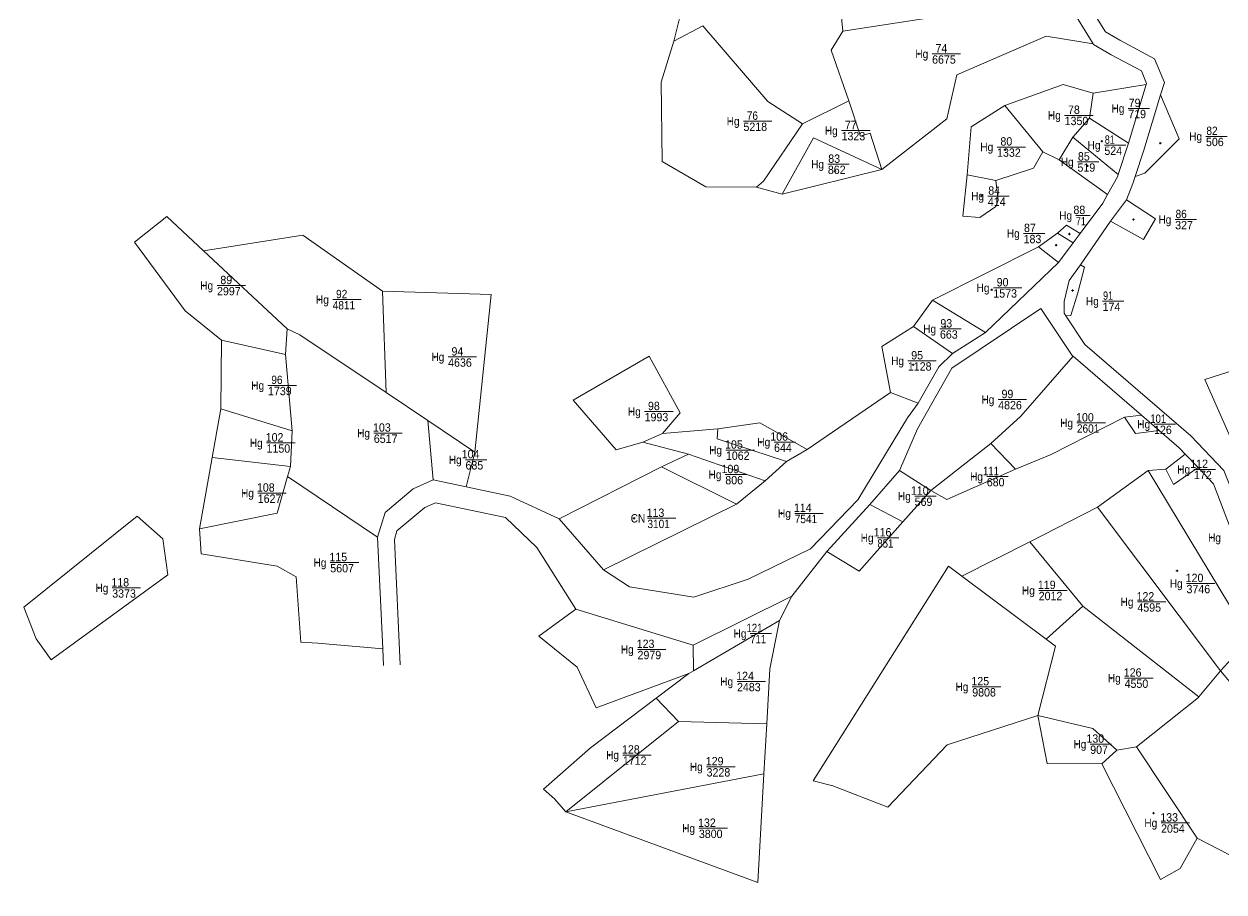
# Model space of a CAD drawing. Header units: metres. Extents: x 9729 to 11156, y 9423 to 10701.
# Drawn here: x 9831 to 10548, y 9426 to 9944 of the extents above; entities that cross this region are included whole.
import ezdxf

# ---------------------------------------------------------------- set-up
doc = ezdxf.new("R2010")
doc.units = ezdxf.units.M
doc.header["$LTSCALE"] = 2
for name, color, linetype, lineweight in [('22', 7, 'Continuous', 13), ('51', 7, 'Continuous', 13), ('62', 7, 'Continuous', 13)]:
    doc.layers.add(name, color=color, linetype=linetype, lineweight=lineweight)

msp = doc.modelspace()

# ---------------------------------------------------------------- hatches: boundary and pattern name
at = {"layer": '51'}
for points in [[(10365.295, 9926.34, 1), (10365.145, 9926.34, 1)], [(10482.495, 9893.79, 1), (10482.345, 9893.79, 1)], [(10444.485, 9889.67, 1), (10444.335, 9889.67, 1)], [(10252.575, 9886.15, 1), (10252.425, 9886.15, 1)], [(10311.195, 9880.57, 1), (10311.045, 9880.57, 1)], [(10474.645, 9874.19, 1), (10474.495, 9874.19, 1)], [(10509.625, 9873.02, 1), (10509.475, 9873.02, 1)], [(10416.965, 9869, 1), (10416.815, 9869, 1)], [(10466.165, 9859.49, 1), (10466.015, 9859.49, 1)], [(10315.275, 9856.39, 1), (10315.125, 9856.39, 1)], [(10402.695, 9841.44, 1), (10402.545, 9841.44, 1)], [(10493.555, 9827.42, 1), (10493.405, 9827.42, 1)], [(10455.305, 9818.78, 1), (10455.155, 9818.78, 1)], [(10447.415, 9812.13, 1), (10447.265, 9812.13, 1)], [(9938.075, 9788.01, 1), (9937.925, 9788.01, 1)], [(10007.195, 9779.6, 1), (10007.045, 9779.6, 1)], [(10408.885, 9785.48, 1), (10408.735, 9785.48, 1)], [(10457.255, 9785.09, 1), (10457.105, 9785.09, 1)], [(10381.075, 9763.3, 1), (10380.925, 9763.3, 1)], [(10076.155, 9745.36, 1), (10076.005, 9745.36, 1)], [(10361.905, 9740.71, 1), (10361.755, 9740.71, 1)], [(9968.525, 9728.36, 1), (9968.375, 9728.36, 1)], [(10404.765, 9719.94, 1), (10404.615, 9719.94, 1)], [(10193.535, 9712.78, 1), (10193.385, 9712.78, 1)], [(10451.795, 9705.97, 1), (10451.645, 9705.97, 1)], [(10497.885, 9705.17, 1), (10497.735, 9705.17, 1)], [(9967.665, 9694.04, 1), (9967.515, 9694.04, 1)], [(10031.765, 9699.9, 1), (10031.615, 9699.9, 1)], [(10270.875, 9694.52, 1), (10270.725, 9694.52, 1)], [(10242.095, 9689.75, 1), (10241.945, 9689.75, 1)], [(10086.535, 9683.98, 1), (10086.385, 9683.98, 1)], [(10241.745, 9675.13, 1), (10241.595, 9675.13, 1)], [(10397.965, 9673.92, 1), (10397.815, 9673.92, 1)], [(10521.755, 9678.22, 1), (10521.605, 9678.22, 1)], [(9962.405, 9664.08, 1), (9962.255, 9664.08, 1)], [(10354.875, 9662.23, 1), (10354.725, 9662.23, 1)], [(10283.225, 9651.96, 1), (10283.075, 9651.96, 1)], [(10195.215, 9649, 1), (10195.065, 9649, 1)], [(10332.635, 9637.35, 1), (10332.485, 9637.35, 1)], [(10540.155, 9637.48, 1), (10540.005, 9637.48, 1)], [(10005.735, 9622.56, 1), (10005.585, 9622.56, 1)], [(10519.625, 9617.67, 1), (10519.475, 9617.67, 1)], [(9875.455, 9607.43, 1), (9875.305, 9607.43, 1)], [(10428.985, 9605.94, 1), (10428.835, 9605.94, 1)], [(10487.925, 9599.07, 1), (10487.775, 9599.07, 1)], [(10256.675, 9580.22, 1), (10256.525, 9580.22, 1)], [(10189.305, 9570.7, 1), (10189.155, 9570.7, 1)], [(10248.735, 9551.54, 1), (10248.585, 9551.54, 1)], [(10480.295, 9553.58, 1), (10480.145, 9553.58, 1)], [(10389.255, 9548.41, 1), (10389.105, 9548.41, 1)], [(10459.745, 9514.14, 1), (10459.595, 9514.14, 1)], [(10180.525, 9507.63, 1), (10180.375, 9507.63, 1)], [(10230.575, 9500.63, 1), (10230.425, 9500.63, 1)], [(10505.615, 9472.9, 1), (10505.465, 9472.9, 1)], [(10225.965, 9463.89, 1), (10225.815, 9463.89, 1)]]:
    msp.add_hatch(color=256, dxfattribs=at).paths.add_polyline_path(points)

# ---------------------------------------------------------------- linework, layer by layer
at = {"layer": '22'}
for p, q in [((10235.67, 10002.94), (10218.96, 9933.9)), ((10319.93, 9939.89), (10440.33, 9958.51)), ((10501.19, 9908.1), (10469.39, 9902.9)), ((10490.46, 9873.12), (10501.19, 9908.1)), ((10295.7, 9884.67), (10323.56, 9898.27)), ((10416.65, 9895.45), (10439.31, 9867.81)), ((10490.46, 9873.12), (10467.19, 9887.9)), ((10484.41, 9854.39), (10457.39, 9876.65)), ((10449.04, 9863), (10478.1, 9842.34)), ((10343.19, 9857.41), (10283.62, 9842.65)), ((10394.23, 9854.15), (10411.22, 9850.69)), ((10283.62, 9842.65), (10268.31, 9846.71)), ((10489.38, 9839.3), (10479.76, 9826.52)), ((10479.76, 9826.52), (10461.97, 9800.32)), ((9937.99, 9808.73), (9987.88, 9762.16)), ((10046.96, 9724.09), (10044.88, 9784.71)), ((9987, 9746.84), (9987.88, 9762.16)), ((10075.13, 9671.91), (10071.88, 9707.4)), ((10498.22, 9710.64), (10488.23, 9709.37)), ((10408.26, 9693.73), (10372.39, 9665.66)), ((10408.26, 9693.73), (10423, 9678.44)), ((10094.92, 9667.77), (10100.03, 9688.54)), ((10227.6, 9687.38), (10273.47, 9671.3)), ((10524.48, 9687.33), (10532.08, 9679.35)), ((10211.57, 9679.73), (10256.33, 9657.44)), ((9988.18, 9674.01), (10041.9, 9637.65)), ((10094.92, 9667.77), (10075.13, 9671.91)), ((10335.94, 9657.32), (10353.75, 9677.62)), ((10353.75, 9677.62), (10372.39, 9665.66)), ((10472.04, 9655.69), (10502.28, 9677.5)), ((10355.76, 9646.84), (10372.39, 9665.66)), ((10335.94, 9657.32), (10310.39, 9629.26)), ((10335.94, 9657.32), (10355.76, 9646.84)), ((10472.04, 9655.69), (10545.55, 9557.86)), ((10150.44, 9648.69), (10176.84, 9618.29)), ((10310.39, 9629.26), (10289.38, 9602.46)), ((10431.54, 9635.03), (10463.18, 9596.59)), ((10441.33, 9576.85), (10391.04, 9614.37)), ((10289.38, 9602.46), (10282.02, 9588.03)), ((10160.46, 9594.82), (10230.54, 9573.28)), ((10044.97, 9571.11), (10045.43, 9561.13)), ((10545.55, 9557.86), (10532.65, 9542.46)), ((10208.36, 9541.65), (10227.9, 9556.42)), ((10221.61, 9527.65), (10154.37, 9473.62)), ((10274.46, 9526.29), (10272.78, 9496.34)), ((10483.53, 9510.58), (10474.54, 9502.32)), ((10483.53, 9510.58), (10495.25, 9512.57)), ((10272.78, 9496.34), (10154.37, 9473.62))]:
    msp.add_line(p, q, dxfattribs=at)
for points in [[(10364.5, 10062.62), (10374.37, 10049.37), (10371.73, 10027.77), (10375.21, 10018.71), (10382.13, 10014), (10415.26, 10009.01), (10433.84, 10004.33), (10442.39, 9993.67), (10456.06, 9975.26), (10464.48, 9959.47), (10476.82, 9939.45), (10485.33, 9934.5), (10506.08, 9923.46), (10512.01, 9909.25), (10509.75, 9901.87)], [(10235.67, 10002.94), (10303.45, 10003.55), (10313.39, 9997.25), (10317.1, 9968.91), (10319.93, 9939.89)], [(10469.42, 9932.4), (10455.73, 9954.6), (10454.2, 9957.48)], [(10295.7, 9884.67), (10275.04, 9897.93), (10236.29, 9943.13), (10218.96, 9933.9)], [(10319.93, 9939.89), (10312.85, 9928.56), (10323.56, 9898.27)], [(10469.42, 9932.4), (10441.42, 9937.04), (10388.04, 9913.83), (10382, 9887.56), (10343.19, 9857.41)], [(10268.31, 9846.71), (10238, 9847.07), (10211.87, 9862.1), (10211.39, 9909.52), (10218.96, 9933.9)], [(10501.19, 9908.1), (10501.38, 9908.74), (10498.23, 9916.31), (10480.29, 9925.86), (10469.63, 9932.06), (10469.42, 9932.4)], [(10469.39, 9902.9), (10451.52, 9908.14), (10416.65, 9895.45)], [(10469.39, 9902.9), (10467.19, 9887.9), (10457.39, 9876.65), (10449.04, 9863), (10439.31, 9867.81)], [(10494.49, 9853.06), (10499.62, 9868.87), (10509.75, 9901.87)], [(10509.75, 9901.87), (10520.91, 9875.73), (10500.34, 9855.12), (10494.49, 9853.06)], [(10323.56, 9898.27), (10330.45, 9877.14), (10336.15, 9879), (10343.19, 9857.41)], [(10394.23, 9854.15), (10396.59, 9882.77), (10416.65, 9895.45)], [(10268.31, 9846.71), (10272.42, 9850.42), (10295.7, 9884.67)], [(10343.19, 9857.41), (10302.41, 9876.26), (10283.62, 9842.65)], [(10478.1, 9842.34), (10483.94, 9852.95), (10484.41, 9854.39), (10490.46, 9873.12)], [(10439.31, 9867.81), (10433.84, 9858.17), (10411.22, 9850.69)], [(10411.22, 9850.69), (10412.68, 9838.94), (10411.29, 9835.19), (10401.77, 9828.74), (10391.6, 9829.47), (10394.23, 9854.15)], [(10489.38, 9839.3), (10493.17, 9848.98), (10494.49, 9853.06)], [(10478.1, 9842.34), (10475.24, 9837.14), (10461.73, 9819.11)], [(10489.38, 9839.3), (10506.76, 9827.81), (10499.6, 9815.55), (10479.76, 9826.52)], [(9937.99, 9808.73), (9916.06, 9829.2), (9896.67, 9813.95), (9927, 9772.9), (9948.6, 9755.46)], [(10461.73, 9819.11), (10453.59, 9824.06), (10448.14, 9819.3)], [(9937.99, 9808.73), (9997.22, 9818.04), (10044.88, 9784.71)], [(10457.55, 9813.51), (10448.14, 9819.3), (10436.71, 9811.09)], [(10461.73, 9819.11), (10457.55, 9813.51), (10448.78, 9801.78)], [(10373.41, 9779.23), (10436.71, 9811.09), (10448.78, 9801.78), (10405.08, 9759.89)], [(10461.97, 9800.32), (10455.2, 9791.09), (10452.12, 9778.52), (10452.03, 9771.62), (10453.2, 9769.87)], [(10453.2, 9769.87), (10456.11, 9770.13), (10460.26, 9783.61), (10464.29, 9799.06), (10461.97, 9800.32)], [(10044.88, 9784.71), (10109.82, 9782.61), (10100.03, 9688.54)], [(10457.46, 9745.76), (10456.94, 9746.21), (10438.27, 9774.23), (10385.02, 9738.65), (10364.42, 9702.42), (10353.75, 9677.62)], [(10453.2, 9769.87), (10464.53, 9752.86), (10527.83, 9698.32), (10547.53, 9677.62), (10582.54, 9589.93), (10603.51, 9565.73), (10646.17, 9525.72), (10651.56, 9491.7), (10658.66, 9464.69), (10663.54, 9448.66)], [(10561.81, 9700.11), (10551.21, 9697.69), (10536.1, 9731.91), (10572.95, 9743.71), (10629.12, 9768.28), (10653.66, 9724.93)], [(10046.96, 9724.09), (9995.45, 9758.59), (9987.88, 9762.16)], [(10348.38, 9724.19), (10343.28, 9751.53), (10362.02, 9763.65)], [(9948.6, 9755.46), (9948.2, 9714.31), (9943.1, 9685.41), (9935.57, 9642.77)], [(9990.89, 9701.27), (9987, 9746.84), (9948.6, 9755.46)], [(10200.41, 9694.56), (10184.5, 9689.95), (10158.77, 9719.64), (10204.2, 9745.78), (10222.69, 9711.95), (10212.21, 9699.69)], [(10385.44, 9747.38), (10377.16, 9739.57), (10364.86, 9717.79)], [(10408.26, 9693.73), (10426.32, 9709.96), (10457.46, 9745.76)], [(10457.46, 9745.76), (10498.22, 9710.64), (10508.86, 9701.47)], [(10046.96, 9724.09), (10071.88, 9707.4), (10100.03, 9688.54)], [(10176.84, 9618.29), (10256.33, 9657.44), (10273.47, 9671.3), (10286.16, 9682.99), (10298.65, 9690.07), (10348.38, 9724.19), (10364.86, 9717.79)], [(10176.84, 9618.29), (10192.44, 9608.18), (10230.93, 9601.96), (10263.24, 9612.57), (10300.51, 9630.71), (10328.94, 9660.05), (10358.44, 9708.95), (10364.86, 9717.79)], [(9989.91, 9680.02), (9990.89, 9701.27), (9948.2, 9714.31)], [(10423, 9678.44), (10444.34, 9687.09), (10488.23, 9709.37)], [(10488.23, 9709.37), (10494.79, 9699.71), (10508.86, 9701.47)], [(10227.6, 9687.38), (10200.41, 9694.56), (10212.21, 9699.69), (10245.24, 9702.54)], [(10245.24, 9702.54), (10244.73, 9696.54), (10286.16, 9682.99)], [(10298.65, 9690.07), (10270.21, 9706.06), (10245.24, 9702.54)], [(10508.86, 9701.47), (10520.9, 9691.09), (10524.48, 9687.33)], [(10227.6, 9687.38), (10211.57, 9679.73), (10150.44, 9648.69)], [(10524.48, 9687.33), (10512.81, 9678.39), (10502.28, 9677.5)], [(9988.18, 9674.01), (9989.91, 9680.02), (9943.1, 9685.41)], [(10512.81, 9678.39), (10517.51, 9669.11), (10532.08, 9679.35)], [(10532.08, 9679.35), (10541.42, 9669.54), (10572.89, 9587.16)], [(9988.18, 9674.01), (9981.88, 9652.11), (9935.57, 9642.77)], [(10075.13, 9671.91), (10063.25, 9666.63), (10046.39, 9652.51), (10041.9, 9637.65), (10044.97, 9571.11)], [(10372.39, 9665.66), (10382, 9660.21), (10423, 9678.44)], [(10502.28, 9677.5), (10563.12, 9577.02), (10545.55, 9557.86)], [(10094.92, 9667.77), (10121.09, 9662.29), (10150.44, 9648.69)], [(10160.46, 9594.82), (10136.97, 9631.63), (10118.42, 9649.56), (10076.56, 9658.32), (10070.2, 9655.5), (10053.52, 9641.52), (10051.96, 9636.37), (10055.41, 9561.59)], [(10391.04, 9614.37), (10431.54, 9635.03), (10472.04, 9655.69)], [(9935.57, 9642.77), (9936.47, 9627.84), (9982, 9620.39), (9993.35, 9614.14), (9996.14, 9575.07), (10006.15, 9574.37), (10044.97, 9571.11)], [(10310.39, 9629.26), (10329.73, 9617.38), (10355.76, 9646.84)], [(10436.46, 9531.22), (10382.3, 9513.75), (10346.83, 9476.48), (10313.86, 9489.24), (10302.12, 9492.29), (10383.03, 9620.35), (10391.04, 9614.37)], [(10289.38, 9602.46), (10230.54, 9573.28), (10230.59, 9557.99)], [(10160.46, 9594.82), (10138.22, 9578.59), (10161.07, 9560.03), (10172.51, 9535.88), (10227.9, 9556.42)], [(10441.33, 9576.85), (10463.18, 9596.59), (10532.65, 9542.46)], [(10282.02, 9588.03), (10230.59, 9557.99), (10227.9, 9556.42)], [(10282.02, 9588.03), (10276.3, 9559.04), (10274.46, 9526.29)], [(10441.33, 9576.85), (10446.89, 9572.7), (10436.46, 9531.22)], [(10545.55, 9557.86), (10569.73, 9529.34), (10600.26, 9554.33)], [(10532.65, 9542.46), (10532.3, 9542.05), (10495.25, 9512.57), (10531.53, 9457.96)], [(10208.36, 9541.65), (10169.11, 9511.96), (10141.04, 9487.19), (10147.54, 9481.49), (10154.37, 9473.62)], [(10208.36, 9541.65), (10221.61, 9527.65), (10274.46, 9526.29)], [(10474.54, 9502.32), (10442.05, 9502.56), (10436.46, 9531.22)], [(10436.46, 9531.22), (10469.17, 9523.46), (10483.53, 9510.58)], [(10531.53, 9457.96), (10521.46, 9439.84), (10509.65, 9433.25), (10474.54, 9502.32)], [(10272.78, 9496.34), (10269.14, 9431.45), (10154.37, 9473.62)], [(10656.04, 9432.52), (10593.77, 9425.84), (10531.53, 9457.96)]]:
    msp.add_lwpolyline(points, dxfattribs=at)
for points in [[(10362.02, 9763.65), (10373.41, 9779.23), (10405.08, 9759.89), (10385.44, 9747.38)], [(9898.24, 9650.34), (9913.72, 9636.71), (9916.57, 9615.28), (9846.92, 9564.52), (9838.02, 9577.08), (9830.68, 9595.92)]]:
    msp.add_lwpolyline(points, close=True, dxfattribs=at)
at = {"layer": '51'}
for p, q in [((10364.91, 9926.34), (10364.59, 9926.34)), ((10365.22, 9926.96), (10365.22, 9926.65)), ((10365.22, 9926.03), (10365.22, 9925.72)), ((10365.84, 9926.34), (10365.53, 9926.34)), ((10482.11, 9893.79), (10481.8, 9893.79)), ((10482.42, 9894.42), (10482.42, 9894.1)), ((10483.04, 9893.79), (10482.73, 9893.79)), ((10252.5, 9886.78), (10252.5, 9886.46)), ((10444.1, 9889.67), (10443.78, 9889.67)), ((10444.41, 9890.3), (10444.41, 9889.98)), ((10444.41, 9889.36), (10444.41, 9889.04)), ((10445.04, 9889.67), (10444.72, 9889.67)), ((10482.42, 9893.48), (10482.42, 9893.17)), ((10252.19, 9886.15), (10251.88, 9886.15)), ((10252.5, 9885.84), (10252.5, 9885.52)), ((10253.12, 9886.15), (10252.81, 9886.15)), ((10310.81, 9880.57), (10310.5, 9880.57)), ((10311.12, 9881.2), (10311.12, 9880.88)), ((10311.12, 9880.26), (10311.12, 9879.94)), ((10311.75, 9880.57), (10311.43, 9880.57)), ((10474.26, 9874.19), (10473.94, 9874.19)), ((10474.57, 9874.82), (10474.57, 9874.5)), ((10474.57, 9873.88), (10474.57, 9873.56)), ((10475.2, 9874.19), (10474.88, 9874.19)), ((10509.24, 9873.02), (10508.92, 9873.02)), ((10509.55, 9873.64), (10509.55, 9873.33)), ((10509.55, 9872.71), (10509.55, 9872.4)), ((10510.18, 9873.02), (10509.86, 9873.02)), ((10416.58, 9869), (10416.26, 9869)), ((10416.89, 9869.62), (10416.89, 9869.31)), ((10416.89, 9868.69), (10416.89, 9868.38)), ((10417.52, 9869), (10417.2, 9869)), ((10465.78, 9859.49), (10465.46, 9859.49)), ((10466.09, 9860.12), (10466.09, 9859.8)), ((10466.09, 9859.18), (10466.09, 9858.86)), ((10466.72, 9859.49), (10466.4, 9859.49)), ((10314.89, 9856.39), (10314.58, 9856.39)), ((10315.2, 9857.02), (10315.2, 9856.7)), ((10315.2, 9856.08), (10315.2, 9855.76)), ((10315.83, 9856.39), (10315.51, 9856.39)), ((10402.31, 9841.44), (10402, 9841.44)), ((10402.62, 9842.06), (10402.62, 9841.75)), ((10402.62, 9841.13), (10402.62, 9840.82)), ((10403.25, 9841.44), (10402.93, 9841.44)), ((10493.17, 9827.42), (10492.86, 9827.42)), ((10493.48, 9828.04), (10493.48, 9827.73)), ((10493.48, 9827.11), (10493.48, 9826.8)), ((10494.1, 9827.42), (10493.79, 9827.42)), ((10454.92, 9818.78), (10454.6, 9818.78)), ((10455.23, 9819.41), (10455.23, 9819.09)), ((10455.23, 9818.47), (10455.23, 9818.16)), ((10455.86, 9818.78), (10455.54, 9818.78)), ((10447.03, 9812.13), (10446.72, 9812.13)), ((10447.34, 9812.75), (10447.34, 9812.44)), ((10447.34, 9811.82), (10447.34, 9811.5)), ((10447.96, 9812.13), (10447.65, 9812.13)), ((9937.69, 9788.01), (9937.38, 9788.01)), ((9938, 9788.64), (9938, 9788.32)), ((9938, 9787.7), (9938, 9787.38)), ((9938.62, 9788.01), (9938.31, 9788.01)), ((10408.81, 9786.1), (10408.81, 9785.79)), ((10006.81, 9779.6), (10006.5, 9779.6)), ((10007.12, 9780.22), (10007.12, 9779.91)), ((10007.12, 9779.29), (10007.12, 9778.98)), ((10007.75, 9779.6), (10007.43, 9779.6)), ((10408.5, 9785.48), (10408.18, 9785.48)), ((10408.81, 9785.17), (10408.81, 9784.86)), ((10409.44, 9785.48), (10409.12, 9785.48)), ((10456.87, 9785.09), (10456.56, 9785.09)), ((10457.18, 9785.72), (10457.18, 9785.4)), ((10457.18, 9784.78), (10457.18, 9784.46)), ((10457.8, 9785.09), (10457.49, 9785.09)), ((10380.69, 9763.3), (10380.38, 9763.3)), ((10381, 9763.92), (10381, 9763.61)), ((10381, 9762.99), (10381, 9762.67)), ((10381.62, 9763.3), (10381.31, 9763.3)), ((10075.77, 9745.36), (10075.46, 9745.36)), ((10076.08, 9745.98), (10076.08, 9745.67)), ((10076.08, 9745.05), (10076.08, 9744.74)), ((10076.7, 9745.36), (10076.39, 9745.36)), ((10361.52, 9740.71), (10361.2, 9740.71)), ((10361.83, 9741.33), (10361.83, 9741.02)), ((10361.83, 9740.4), (10361.83, 9740.08)), ((10362.46, 9740.71), (10362.14, 9740.71)), ((9968.45, 9728.98), (9968.45, 9728.67)), ((9968.14, 9728.36), (9967.83, 9728.36)), ((9968.45, 9728.05), (9968.45, 9727.74)), ((9969.08, 9728.36), (9968.76, 9728.36)), ((10404.38, 9719.94), (10404.06, 9719.94)), ((10404.69, 9720.56), (10404.69, 9720.25)), ((10404.69, 9719.63), (10404.69, 9719.32)), ((10405.32, 9719.94), (10405, 9719.94)), ((10193.15, 9712.78), (10192.83, 9712.78)), ((10193.46, 9713.41), (10193.46, 9713.09)), ((10193.46, 9712.47), (10193.46, 9712.16)), ((10194.08, 9712.78), (10193.77, 9712.78)), ((10031.69, 9700.52), (10031.69, 9700.21)), ((10451.41, 9705.97), (10451.09, 9705.97)), ((10451.72, 9706.59), (10451.72, 9706.28)), ((10451.72, 9705.66), (10451.72, 9705.34)), ((10452.34, 9705.97), (10452.03, 9705.97)), ((10497.5, 9705.17), (10497.18, 9705.17)), ((10497.81, 9705.8), (10497.81, 9705.48)), ((10497.81, 9704.86), (10497.81, 9704.54)), ((10498.44, 9705.17), (10498.12, 9705.17)), ((9967.28, 9694.04), (9966.96, 9694.04)), ((9967.59, 9694.67), (9967.59, 9694.35)), ((9967.59, 9693.73), (9967.59, 9693.42)), ((9968.22, 9694.04), (9967.9, 9694.04)), ((10031.38, 9699.9), (10031.06, 9699.9)), ((10031.69, 9699.59), (10031.69, 9699.28)), ((10032.32, 9699.9), (10032, 9699.9)), ((10270.49, 9694.52), (10270.17, 9694.52)), ((10270.8, 9695.14), (10270.8, 9694.83)), ((10270.8, 9694.21), (10270.8, 9693.9)), ((10271.42, 9694.52), (10271.11, 9694.52)), ((10241.71, 9689.75), (10241.4, 9689.75)), ((10242.02, 9690.38), (10242.02, 9690.06)), ((10242.02, 9689.44), (10242.02, 9689.12)), ((10242.64, 9689.75), (10242.33, 9689.75)), ((10086.15, 9683.98), (10085.83, 9683.98)), ((10086.46, 9684.6), (10086.46, 9684.29)), ((10086.46, 9683.67), (10086.46, 9683.36)), ((10087.08, 9683.98), (10086.77, 9683.98)), ((10521.68, 9678.84), (10521.68, 9678.53)), ((10241.36, 9675.13), (10241.04, 9675.13)), ((10241.67, 9675.75), (10241.67, 9675.44)), ((10241.67, 9674.82), (10241.67, 9674.5)), ((10242.3, 9675.13), (10241.98, 9675.13)), ((10397.58, 9673.92), (10397.26, 9673.92)), ((10397.89, 9674.54), (10397.89, 9674.23)), ((10397.89, 9673.61), (10397.89, 9673.3)), ((10398.52, 9673.92), (10398.2, 9673.92)), ((10521.37, 9678.22), (10521.06, 9678.22)), ((10521.68, 9677.91), (10521.68, 9677.59)), ((10522.3, 9678.22), (10521.99, 9678.22)), ((9962.33, 9664.7), (9962.33, 9664.39)), ((9962.02, 9664.08), (9961.7, 9664.08)), ((9962.33, 9663.77), (9962.33, 9663.46)), ((9962.96, 9664.08), (9962.64, 9664.08)), ((10354.49, 9662.23), (10354.17, 9662.23)), ((10354.8, 9662.86), (10354.8, 9662.54)), ((10354.8, 9661.92), (10354.8, 9661.6)), ((10355.42, 9662.23), (10355.11, 9662.23)), ((10282.84, 9651.96), (10282.52, 9651.96)), ((10283.15, 9652.58), (10283.15, 9652.27)), ((10283.15, 9651.65), (10283.15, 9651.33)), ((10283.78, 9651.96), (10283.46, 9651.96)), ((10194.83, 9649), (10194.52, 9649)), ((10195.14, 9649.62), (10195.14, 9649.31)), ((10195.14, 9648.69), (10195.14, 9648.38)), ((10195.76, 9649), (10195.45, 9649)), ((10332.25, 9637.35), (10331.94, 9637.35)), ((10332.56, 9637.98), (10332.56, 9637.66)), ((10332.56, 9637.04), (10332.56, 9636.72)), ((10333.18, 9637.35), (10332.87, 9637.35)), ((10539.77, 9637.48), (10539.46, 9637.48)), ((10540.08, 9638.1), (10540.08, 9637.79)), ((10540.08, 9637.17), (10540.08, 9636.86)), ((10540.7, 9637.48), (10540.39, 9637.48)), ((10005.35, 9622.56), (10005.04, 9622.56)), ((10005.66, 9623.18), (10005.66, 9622.87)), ((10005.66, 9622.25), (10005.66, 9621.94)), ((10006.28, 9622.56), (10005.97, 9622.56)), ((10519.24, 9617.67), (10518.92, 9617.67)), ((10519.55, 9618.3), (10519.55, 9617.98)), ((10519.55, 9617.36), (10519.55, 9617.04)), ((10520.18, 9617.67), (10519.86, 9617.67)), ((9875.07, 9607.43), (9874.75, 9607.43)), ((9875.38, 9608.06), (9875.38, 9607.74)), ((9875.38, 9607.12), (9875.38, 9606.8)), ((9876, 9607.43), (9875.69, 9607.43)), ((10428.6, 9605.94), (10428.28, 9605.94)), ((10428.91, 9606.56), (10428.91, 9606.25)), ((10428.91, 9605.63), (10428.91, 9605.32)), ((10429.54, 9605.94), (10429.22, 9605.94)), ((10487.85, 9599.7), (10487.85, 9599.38)), ((10487.54, 9599.07), (10487.22, 9599.07)), ((10487.85, 9598.76), (10487.85, 9598.44)), ((10488.48, 9599.07), (10488.16, 9599.07)), ((10256.29, 9580.22), (10255.98, 9580.22)), ((10256.6, 9580.84), (10256.6, 9580.53)), ((10256.6, 9579.91), (10256.6, 9579.59)), ((10257.22, 9580.22), (10256.91, 9580.22)), ((10189.23, 9571.33), (10189.23, 9571.01)), ((10188.92, 9570.7), (10188.6, 9570.7)), ((10189.23, 9570.39), (10189.23, 9570.08)), ((10189.86, 9570.7), (10189.54, 9570.7)), ((10248.35, 9551.54), (10248.04, 9551.54)), ((10248.66, 9552.17), (10248.66, 9551.85)), ((10248.66, 9551.23), (10248.66, 9550.92)), ((10249.28, 9551.54), (10248.97, 9551.54)), ((10479.91, 9553.58), (10479.59, 9553.58)), ((10480.22, 9554.2), (10480.22, 9553.89)), ((10480.22, 9553.27), (10480.22, 9552.96)), ((10480.84, 9553.58), (10480.53, 9553.58)), ((10388.87, 9548.41), (10388.56, 9548.41)), ((10389.18, 9549.04), (10389.18, 9548.72)), ((10389.18, 9548.1), (10389.18, 9547.78)), ((10389.8, 9548.41), (10389.49, 9548.41)), ((10459.36, 9514.14), (10459.04, 9514.14)), ((10459.67, 9514.76), (10459.67, 9514.45)), ((10459.67, 9513.83), (10459.67, 9513.52)), ((10460.3, 9514.14), (10459.98, 9514.14)), ((10180.14, 9507.63), (10179.83, 9507.63)), ((10180.45, 9508.25), (10180.45, 9507.94)), ((10180.45, 9507.32), (10180.45, 9507)), ((10181.08, 9507.63), (10180.76, 9507.63)), ((10230.19, 9500.63), (10229.88, 9500.63)), ((10230.5, 9501.25), (10230.5, 9500.94)), ((10230.5, 9500.32), (10230.5, 9500)), ((10231.12, 9500.63), (10230.81, 9500.63)), ((10505.23, 9472.9), (10504.92, 9472.9)), ((10505.54, 9473.52), (10505.54, 9473.21)), ((10505.54, 9472.59), (10505.54, 9472.28)), ((10506.16, 9472.9), (10505.85, 9472.9)), ((10225.58, 9463.89), (10225.26, 9463.89)), ((10225.89, 9464.52), (10225.89, 9464.2)), ((10225.89, 9463.58), (10225.89, 9463.26)), ((10226.52, 9463.89), (10226.2, 9463.89))]:
    msp.add_line(p, q, dxfattribs=at)
for points in [[(10365.22, 9926.65), (10364.91, 9926.34), (10365.22, 9926.03), (10365.53, 9926.34)], [(10482.42, 9894.1), (10482.11, 9893.79), (10482.42, 9893.48), (10482.73, 9893.79)], [(10252.5, 9886.46), (10252.19, 9886.15), (10252.5, 9885.84), (10252.81, 9886.15)], [(10444.41, 9889.98), (10444.1, 9889.67), (10444.41, 9889.36), (10444.72, 9889.67)], [(10311.12, 9880.88), (10310.81, 9880.57), (10311.12, 9880.26), (10311.43, 9880.57)], [(10474.57, 9874.5), (10474.26, 9874.19), (10474.57, 9873.88), (10474.88, 9874.19)], [(10509.55, 9873.33), (10509.24, 9873.02), (10509.55, 9872.71), (10509.86, 9873.02)], [(10416.89, 9869.31), (10416.58, 9869), (10416.89, 9868.69), (10417.2, 9869)], [(10466.09, 9859.8), (10465.78, 9859.49), (10466.09, 9859.18), (10466.4, 9859.49)], [(10315.2, 9856.7), (10314.89, 9856.39), (10315.2, 9856.08), (10315.51, 9856.39)], [(10402.62, 9841.75), (10402.31, 9841.44), (10402.62, 9841.13), (10402.93, 9841.44)], [(10493.48, 9827.73), (10493.17, 9827.42), (10493.48, 9827.11), (10493.79, 9827.42)], [(10455.23, 9819.09), (10454.92, 9818.78), (10455.23, 9818.47), (10455.54, 9818.78)], [(10447.34, 9812.44), (10447.03, 9812.13), (10447.34, 9811.82), (10447.65, 9812.13)], [(9938, 9788.32), (9937.69, 9788.01), (9938, 9787.7), (9938.31, 9788.01)], [(10007.12, 9779.91), (10006.81, 9779.6), (10007.12, 9779.29), (10007.43, 9779.6)], [(10408.81, 9785.79), (10408.5, 9785.48), (10408.81, 9785.17), (10409.12, 9785.48)], [(10457.18, 9785.4), (10456.87, 9785.09), (10457.18, 9784.78), (10457.49, 9785.09)], [(10381, 9763.61), (10380.69, 9763.3), (10381, 9762.99), (10381.31, 9763.3)], [(10076.08, 9745.67), (10075.77, 9745.36), (10076.08, 9745.05), (10076.39, 9745.36)], [(10361.83, 9741.02), (10361.52, 9740.71), (10361.83, 9740.4), (10362.14, 9740.71)], [(9968.45, 9728.67), (9968.14, 9728.36), (9968.45, 9728.05), (9968.76, 9728.36)], [(10404.69, 9720.25), (10404.38, 9719.94), (10404.69, 9719.63), (10405, 9719.94)], [(10193.46, 9713.09), (10193.15, 9712.78), (10193.46, 9712.47), (10193.77, 9712.78)], [(10031.69, 9700.21), (10031.38, 9699.9), (10031.69, 9699.59), (10032, 9699.9)], [(10451.72, 9706.28), (10451.41, 9705.97), (10451.72, 9705.66), (10452.03, 9705.97)], [(10497.81, 9705.48), (10497.5, 9705.17), (10497.81, 9704.86), (10498.12, 9705.17)], [(9967.59, 9694.35), (9967.28, 9694.04), (9967.59, 9693.73), (9967.9, 9694.04)], [(10270.8, 9694.83), (10270.49, 9694.52), (10270.8, 9694.21), (10271.11, 9694.52)], [(10242.02, 9690.06), (10241.71, 9689.75), (10242.02, 9689.44), (10242.33, 9689.75)], [(10086.46, 9684.29), (10086.15, 9683.98), (10086.46, 9683.67), (10086.77, 9683.98)], [(10521.68, 9678.53), (10521.37, 9678.22), (10521.68, 9677.91), (10521.99, 9678.22)], [(10241.67, 9675.44), (10241.36, 9675.13), (10241.67, 9674.82), (10241.98, 9675.13)], [(10397.89, 9674.23), (10397.58, 9673.92), (10397.89, 9673.61), (10398.2, 9673.92)], [(9962.33, 9664.39), (9962.02, 9664.08), (9962.33, 9663.77), (9962.64, 9664.08)], [(10354.8, 9662.54), (10354.49, 9662.23), (10354.8, 9661.92), (10355.11, 9662.23)], [(10283.15, 9652.27), (10282.84, 9651.96), (10283.15, 9651.65), (10283.46, 9651.96)], [(10195.14, 9649.31), (10194.83, 9649), (10195.14, 9648.69), (10195.45, 9649)], [(10332.56, 9637.66), (10332.25, 9637.35), (10332.56, 9637.04), (10332.87, 9637.35)], [(10540.08, 9637.79), (10539.77, 9637.48), (10540.08, 9637.17), (10540.39, 9637.48)], [(10005.66, 9622.87), (10005.35, 9622.56), (10005.66, 9622.25), (10005.97, 9622.56)], [(10519.55, 9617.98), (10519.24, 9617.67), (10519.55, 9617.36), (10519.86, 9617.67)], [(9875.38, 9607.74), (9875.07, 9607.43), (9875.38, 9607.12), (9875.69, 9607.43)], [(10428.91, 9606.25), (10428.6, 9605.94), (10428.91, 9605.63), (10429.22, 9605.94)], [(10487.85, 9599.38), (10487.54, 9599.07), (10487.85, 9598.76), (10488.16, 9599.07)], [(10256.6, 9580.53), (10256.29, 9580.22), (10256.6, 9579.91), (10256.91, 9580.22)], [(10189.23, 9571.01), (10188.92, 9570.7), (10189.23, 9570.39), (10189.54, 9570.7)], [(10248.66, 9551.85), (10248.35, 9551.54), (10248.66, 9551.23), (10248.97, 9551.54)], [(10480.22, 9553.89), (10479.91, 9553.58), (10480.22, 9553.27), (10480.53, 9553.58)], [(10389.18, 9548.72), (10388.87, 9548.41), (10389.18, 9548.1), (10389.49, 9548.41)], [(10459.67, 9514.45), (10459.36, 9514.14), (10459.67, 9513.83), (10459.98, 9514.14)], [(10180.45, 9507.94), (10180.14, 9507.63), (10180.45, 9507.32), (10180.76, 9507.63)], [(10230.5, 9500.94), (10230.19, 9500.63), (10230.5, 9500.32), (10230.81, 9500.63)], [(10505.54, 9473.21), (10505.23, 9472.9), (10505.54, 9472.59), (10505.85, 9472.9)], [(10225.89, 9464.2), (10225.58, 9463.89), (10225.89, 9463.58), (10226.2, 9463.89)]]:
    msp.add_lwpolyline(points, close=True, dxfattribs=at)
for centre in [(10365.22, 9926.34), (10482.42, 9893.79), (10444.41, 9889.67), (10252.5, 9886.15), (10311.12, 9880.57), (10474.57, 9874.19), (10509.55, 9873.02), (10416.89, 9869), (10466.09, 9859.49), (10315.2, 9856.39), (10402.62, 9841.44), (10493.48, 9827.42), (10455.23, 9818.78), (10447.34, 9812.13), (9938, 9788.01), (10007.12, 9779.6), (10408.81, 9785.48), (10457.18, 9785.09), (10381, 9763.3), (10076.08, 9745.36), (10361.83, 9740.71), (9968.45, 9728.36), (10404.69, 9719.94), (10193.46, 9712.78), (10451.72, 9705.97), (10497.81, 9705.17), (9967.59, 9694.04), (10031.69, 9699.9), (10270.8, 9694.52), (10242.02, 9689.75), (10086.46, 9683.98), (10241.67, 9675.13), (10397.89, 9673.92), (10521.68, 9678.22), (9962.33, 9664.08), (10354.8, 9662.23), (10283.15, 9651.96), (10195.14, 9649), (10332.56, 9637.35), (10540.08, 9637.48), (10005.66, 9622.56), (10519.55, 9617.67), (9875.38, 9607.43), (10428.91, 9605.94), (10487.85, 9599.07), (10256.6, 9580.22), (10189.23, 9570.7), (10248.66, 9551.54), (10480.22, 9553.58), (10389.18, 9548.41), (10459.67, 9514.14), (10180.45, 9507.63), (10230.5, 9500.63), (10505.54, 9472.9), (10225.89, 9463.89)]:
    msp.add_circle(centre, 0.075, dxfattribs=at)
at = {"layer": '62'}
for p, q in [((10373.22, 9926.34), (10390.22, 9926.34)), ((10490.42, 9893.79), (10503.17, 9893.79)), ((10452.41, 9889.67), (10469.41, 9889.67)), ((10260.5, 9886.15), (10277.5, 9886.15)), ((10319.12, 9880.57), (10336.12, 9880.57)), ((10536.83, 9877.11), (10549.58, 9877.11)), ((10412.03, 9870.76), (10429.03, 9870.76)), ((10476.14, 9871.85), (10488.89, 9871.85)), ((10310.93, 9860.47), (10323.68, 9860.47)), ((10460.07, 9861.83), (10472.82, 9861.83)), ((10406.52, 9841.44), (10419.27, 9841.44)), ((10459.14, 9829.86), (10467.64, 9829.86)), ((10518.43, 9827.42), (10531.18, 9827.42)), ((10427.88, 9819.13), (10440.63, 9819.13)), ((9946, 9788.01), (9963, 9788.01)), ((10409.8, 9786.65), (10426.8, 9786.65)), ((10015.12, 9779.6), (10032.12, 9779.6)), ((10475.11, 9778.67), (10487.86, 9778.67)), ((10377.9, 9762.13), (10390.65, 9762.13)), ((10084.08, 9745.36), (10101.08, 9745.36)), ((10358.73, 9743.05), (10375.73, 9743.05)), ((9976.45, 9728.36), (9993.45, 9728.36)), ((10412.69, 9719.94), (10429.69, 9719.94)), ((10201.46, 9712.78), (10218.46, 9712.78)), ((10459.72, 9705.97), (10476.72, 9705.97)), ((10505.81, 9705.17), (10518.56, 9705.17)), ((9975.59, 9694.04), (9992.59, 9694.04)), ((10039.69, 9699.9), (10056.69, 9699.9)), ((10278.8, 9694.52), (10291.55, 9694.52)), ((10250.02, 9689.75), (10267.02, 9689.75)), ((10094.46, 9683.98), (10107.21, 9683.98)), ((10249.67, 9675.13), (10262.42, 9675.13)), ((10405.89, 9673.92), (10418.64, 9673.92)), ((10529.68, 9678.22), (10542.43, 9678.22)), ((9970.33, 9664.08), (9987.33, 9664.08)), ((10362.8, 9662.23), (10375.55, 9662.23)), ((10291.15, 9651.96), (10308.15, 9651.96)), ((10203.14, 9649), (10220.14, 9649)), ((10340.56, 9637.35), (10353.31, 9637.35)), ((10013.66, 9622.56), (10030.66, 9622.56)), ((9883.38, 9607.43), (9900.38, 9607.43)), ((10525.21, 9610.08), (10542.21, 9610.08)), ((10436.91, 9605.94), (10453.91, 9605.94)), ((10495.85, 9599.07), (10512.85, 9599.07)), ((10264.6, 9580.22), (10277.35, 9580.22)), ((10197.23, 9570.7), (10214.23, 9570.7)), ((10256.66, 9551.54), (10273.66, 9551.54)), ((10488.22, 9553.58), (10505.22, 9553.58)), ((10397.18, 9548.41), (10414.18, 9548.41)), ((10467.67, 9514.14), (10480.42, 9514.14)), ((10188.45, 9507.63), (10205.45, 9507.63)), ((10238.5, 9500.63), (10255.5, 9500.63)), ((10233.89, 9463.89), (10250.89, 9463.89)), ((10510.03, 9467.06), (10527.03, 9467.06))]:
    msp.add_line(p, q, dxfattribs=at)

# ---------------------------------------------------------------- texts
for s, width, p in [('74', 0.95, (10375.22, 9927.18)), ('Hg', 0.9, (10363.22, 9923.84)), ('6675', 0.95, (10373.22, 9920.51)), ('78', 0.95, (10454.41, 9890.51)), ('Hg', 0.9, (10480.42, 9891.29)), ('79', 0.95, (10490.67, 9894.63)), ('Hg', 0.9, (10250.5, 9883.65)), ('76', 0.9, (10262.5, 9886.99)), ('Hg', 0.9, (10442.41, 9887.17)), ('1350', 0.95, (10452.41, 9883.84)), ('719', 0.95, (10490.42, 9887.96)), ('5218', 0.95, (10260.5, 9880.32)), ('Hg', 0.9, (10309.12, 9878.07)), ('1323', 0.95, (10319.12, 9874.74)), ('77', 0.95, (10321.12, 9881.41)), ('Hg', 0.9, (10526.83, 9874.61)), ('82', 0.9, (10537.08, 9877.95)), ('Hg', 0.9, (10402.03, 9868.26)), ('80', 0.95, (10414.03, 9871.6)), ('Hg', 0.9, (10466.14, 9869.35)), ('81', 0.8, (10476.39, 9872.69)), ('506', 0.95, (10536.83, 9871.28)), ('83', 0.95, (10311.18, 9861.31)), ('1332', 0.95, (10412.03, 9864.93)), ('85', 0.95, (10460.32, 9862.67)), ('524', 0.95, (10476.14, 9866.02)), ('Hg', 0.9, (10300.93, 9857.97)), ('862', 0.95, (10310.93, 9854.64)), ('Hg', 0.9, (10450.07, 9859.33)), ('519', 0.95, (10460.07, 9856)), ('Hg', 0.9, (10396.52, 9838.94)), ('84', 0.95, (10406.77, 9842.28)), ('414', 0.95, (10406.52, 9835.61)), ('Hg', 0.9, (10449.14, 9827.36)), ('88', 0.95, (10457.64, 9830.7)), ('Hg', 0.9, (10508.43, 9824.92)), ('86', 0.9, (10518.68, 9828.26)), ('87', 0.95, (10428.13, 9819.97)), ('71', 0.8, (10459.14, 9824.03)), ('327', 0.95, (10518.43, 9821.59)), ('Hg', 0.9, (10417.88, 9816.63)), ('183', 0.95, (10427.88, 9813.3)), ('89', 0.95, (9948, 9788.85)), ('Hg', 0.9, (9936, 9785.51)), ('2997', 0.95, (9946, 9782.18)), ('Hg', 0.9, (10399.8, 9784.15)), ('90', 0.95, (10411.8, 9787.49)), ('Hg', 0.9, (10005.12, 9777.1)), ('92', 0.9, (10017.12, 9780.44)), ('1573', 0.95, (10409.8, 9780.82)), ('Hg', 0.9, (10465.11, 9776.17)), ('91', 0.8, (10475.36, 9779.51)), ('4811', 0.9, (10015.12, 9773.77)), ('174', 0.95, (10475.11, 9772.84)), ('Hg', 0.9, (10367.9, 9759.63)), ('93', 0.95, (10378.15, 9762.97)), ('663', 0.95, (10377.9, 9756.3)), ('94', 0.95, (10086.08, 9746.2)), ('Hg', 0.9, (10074.08, 9742.86)), ('4636', 0.95, (10084.08, 9739.53)), ('Hg', 0.9, (10348.73, 9740.55)), ('95', 0.95, (10360.73, 9743.89)), ('1128', 0.95, (10358.73, 9737.22)), ('Hg', 0.9, (9966.45, 9725.86)), ('96', 0.9, (9978.45, 9729.2)), ('1739', 0.95, (9976.45, 9722.53)), ('Hg', 0.9, (10402.69, 9717.44)), ('99', 0.95, (10414.69, 9720.78)), ('Hg', 0.9, (10191.46, 9710.28)), ('98', 0.95, (10203.46, 9713.62)), ('4826', 0.95, (10412.69, 9714.11)), ('1993', 0.95, (10201.46, 9706.95)), ('Hg', 0.9, (10449.72, 9703.47)), ('100', 0.95, (10459.22, 9706.81)), ('Hg', 0.9, (10495.81, 9702.67)), ('101', 0.85, (10503.56, 9706.01)), ('Hg', 0.9, (10029.69, 9697.4)), ('103', 0.95, (10039.19, 9700.74)), ('106', 0.95, (10276.55, 9695.36)), ('2601', 0.9, (10459.72, 9700.14)), ('126', 0.95, (10505.81, 9699.34)), ('Hg', 0.9, (9965.59, 9691.54)), ('102', 0.95, (9975.09, 9694.88)), ('1150', 0.95, (9975.59, 9688.21)), ('6517', 0.95, (10039.69, 9694.07)), ('105', 0.95, (10249.52, 9690.59)), ('Hg', 0.9, (10268.8, 9692.02)), ('644', 0.95, (10278.8, 9688.69)), ('Hg', 0.9, (10084.46, 9681.48)), ('104', 0.95, (10092.21, 9684.82)), ('Hg', 0.9, (10240.02, 9687.25)), ('1062', 0.95, (10250.02, 9683.92)), ('685', 0.95, (10094.46, 9678.15)), ('109', 0.95, (10247.42, 9675.97)), ('111', 0.85, (10403.64, 9674.76)), ('Hg', 0.9, (10519.68, 9675.72)), ('112', 0.95, (10527.43, 9679.06)), ('Hg', 0.9, (10239.67, 9672.63)), ('806', 0.95, (10249.67, 9669.3)), ('Hg', 0.9, (10395.89, 9671.42)), ('680', 0.95, (10405.89, 9668.09)), ('172', 0.95, (10529.68, 9672.39)), ('Hg', 0.9, (9960.33, 9661.58)), ('108', 0.95, (9969.83, 9664.92)), ('Hg', 0.9, (10352.8, 9659.73)), ('110', 0.95, (10360.55, 9663.07)), ('1627', 0.95, (9970.33, 9658.25)), ('114', 0.95, (10290.65, 9652.8)), ('569', 0.95, (10362.8, 9656.4)), ('CN', 0.9, (10193.14, 9646.5)), ('113', 0.95, (10202.64, 9649.84)), ('Hg', 0.9, (10281.15, 9649.46)), ('7541', 0.9, (10291.15, 9646.13)), ('3101', 0.9, (10203.14, 9643.17)), ('116', 0.95, (10338.31, 9638.19)), ('Hg', 0.9, (10330.56, 9634.85)), ('851', 0.85, (10340.56, 9631.52)), ('Hg', 0.9, (10538.08, 9634.98)), ('115', 0.95, (10013.16, 9623.4)), ('Hg', 0.9, (10003.66, 9620.06)), ('5607', 0.95, (10013.66, 9616.73)), ('120', 0.95, (10524.71, 9610.92)), ('Hg', 0.9, (9873.38, 9604.93)), ('118', 0.95, (9882.88, 9608.27)), ('Hg', 0.9, (10426.91, 9603.44)), ('119', 0.95, (10436.41, 9606.78)), ('Hg', 0.9, (10515.21, 9607.58)), ('3746', 0.95, (10525.21, 9604.25)), ('3373', 0.95, (9883.38, 9601.6)), ('2012', 0.95, (10436.91, 9600.11)), ('Hg', 0.9, (10485.85, 9596.57)), ('122', 0.95, (10495.35, 9599.91)), ('4595', 0.95, (10495.85, 9593.24)), ('121', 0.85, (10262.35, 9581.06)), ('Hg', 0.9, (10254.6, 9577.72)), ('711', 0.85, (10264.6, 9574.39)), ('Hg', 0.9, (10187.23, 9568.2)), ('123', 0.95, (10196.73, 9571.54)), ('2979', 0.95, (10197.23, 9564.87)), ('124', 0.95, (10256.16, 9552.38)), ('126', 0.95, (10487.72, 9554.42)), ('Hg', 0.9, (10246.66, 9549.04)), ('2483', 0.95, (10256.66, 9545.71)), ('Hg', 0.9, (10387.18, 9545.91)), ('125', 0.95, (10396.68, 9549.25)), ('Hg', 0.9, (10478.22, 9551.08)), ('4550', 0.95, (10488.22, 9547.75)), ('9808', 0.95, (10397.18, 9542.58)), ('Hg', 0.9, (10457.67, 9511.64)), ('130', 0.95, (10465.42, 9514.98)), ('Hg', 0.9, (10178.45, 9505.13)), ('128', 0.95, (10187.95, 9508.47)), ('1712', 0.95, (10188.45, 9501.8)), ('129', 0.95, (10238, 9501.47)), ('907', 0.95, (10467.67, 9508.31)), ('Hg', 0.9, (10228.5, 9498.13)), ('3228', 0.95, (10238.5, 9494.8)), ('133', 0.95, (10509.53, 9467.9)), ('Hg', 0.9, (10223.89, 9461.39)), ('132', 0.95, (10233.39, 9464.73)), ('Hg', 0.9, (10500.03, 9464.56)), ('2054', 0.95, (10510.03, 9461.23)), ('3800', 0.95, (10233.89, 9458.06))]:
    msp.add_text(s, height=5, dxfattribs=dict(at, width=width)).set_placement(p)

doc.saveas('drawing.dxf')
